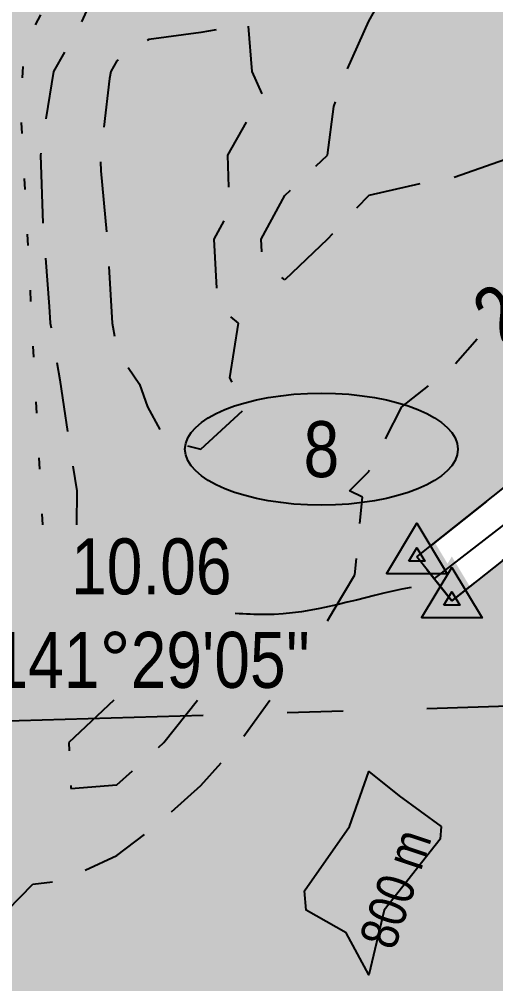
# Model space of a CAD drawing. Extents: x 637633 to 644092, y 5921573 to 5931294.
# Drawn here: x 641241.2 to 641326.3, y 5925660.3 to 5925832.5 of the extents above; entities that cross this region are included whole.
import ezdxf
from ezdxf.enums import TextEntityAlignment as Align

# ---------------------------------------------------------------- set-up
doc = ezdxf.new("R2010")
doc.units = 0
doc.header["$LTSCALE"] = 5
for name, pattern in [('DASHED2', [3.75, 2.5, -1.25]), ('foc-ACCESSROAD', [3.75, 2.5, -1.25]), ('foc-QUARTERLINE', [33, 25, -3, 2, -3]), ('foc-WHEELTRACKS', [2, 0.4, -1.6])]:
    doc.linetypes.add(name, pattern=pattern)
for name, color, linetype in [('C-AR', 13, 'foc-ACCESSROAD'), ('Contour_Line_Intermediate', 254, 'Continuous'), ('Contour_Line_Major', 254, 'Continuous'), ('FEATURE_LABEL', 7, 'Continuous'), ('L-BD1', 253, 'Continuous'), ('L-MON', 1, 'Continuous'), ('L-QSEC', 8, 'foc-QUARTERLINE'), ('P-ELEVATION', 7, 'Continuous'), ('P-PROPOSED', 10, 'Continuous'), ('P-PROPOSED-H', 21, 'Continuous'), ('T-SLOPE', 48, 'Continuous'), ('T-WATER-P3', 160, 'foc-WHEELTRACKS')]:
    doc.layers.add(name, color=color, linetype=linetype)
doc.styles.add('80', font='ARIALN.TTF', dxfattribs={"height": 10})
doc.styles.add('80CG', font='ARIALN.TTF', dxfattribs={"height": 10})
doc.styles.add('80L', font='ARIALN.TTF', dxfattribs={"height": 10})
doc.styles.get("Standard").update_dxf_attribs({"font": 'ARIALN.TTF'})
doc.dimstyles.new('Compass 5 000', dxfattribs={"dimscale": 5, "dimtxt": 9, "dimasz": 2, "dimexe": 0.2, "dimexo": 0.0625, "dimgap": 0.5, "dimtad": 0, "dimtih": 1, "dimtoh": 1, "dimzin": 0, "dimdsep": 46, "dimtxsty": '80CG', "dimcen": 0.1, "dimse1": 1, "dimse2": 1, "dimclrd": 256, "dimclrt": 256, "dimaunit": 1, "dimadec": 4, "dimazin": 0, "dimtfac": 0.06, "dimtofl": 0, "dimtmove": 0, "dimatfit": 1, "dimfxl": 0.2, "dimtolj": 1, "dimtzin": 0, "dimlwd": -1, "dimarcsym": 0})

# ---------------------------------------------------------------- blocks, each defined once
blk = doc.blocks.new('TRIA')
blk.add_hatch(color=255).paths.add_polyline_path([(-0.041, 1.521), (-1.475, -0.867), (1.392, -0.867)])
blk = doc.blocks.new('Hybrid_Point')
h = blk.add_hatch(color=4)
h.dxf.hatch_style = 1
h.paths.add_polyline_path([(-0.285, -0.15), (0, 0.325), (0.285, -0.15)])
at = {"color": 4}
for points in [[(-1.08, -0.6), (0, 1.2), (1.08, -0.6)], [(-0.285, -0.15), (0, 0.325), (0.285, -0.15)]]:
    blk.add_lwpolyline(points, close=True, dxfattribs=at)
blk.add_blockref('TRIA', (0.041, 0.067))
blk = doc.blocks.new('we')
at = {"layer": 'P-ELEVATION'}
h = blk.add_hatch(color=111, dxfattribs=at)
h.dxf.hatch_style = 1
edge = h.paths.add_edge_path()
edge.add_ellipse((0, 0), major_axis=(-24.38, 0), ratio=0.410256, start_angle=0, end_angle=360)
at = {"layer": 'P-ELEVATION', "color": 7, "flags": 128}
blk.add_lwpolyline([(0, 0, 12.5, 0, 0), (-12.42, -6.43, 0, 0, 0)], format="xyseb", dxfattribs=at)
at = {"layer": 'P-ELEVATION', "color": 7}
blk.add_ellipse((0, 0), major_axis=(-24.38, 0), ratio=0.410256, dxfattribs=at)
at = {"layer": 'P-ELEVATION', "style": '80'}
blk.add_attdef('ELEVATION', text='', height=10, dxfattribs=at).set_placement((0, 0), align=Align.MIDDLE_CENTER)

msp = doc.modelspace()

# ---------------------------------------------------------------- hatches: boundary and pattern name
at = {"layer": 'P-PROPOSED-H'}
h = msp.add_hatch(color=256, dxfattribs=at)
h.dxf.hatch_style = 1
h.paths.add_polyline_path([(641528.351, 5926520.306), (641930.638, 5926532.197), (641906.784, 5927335.835), (641424.044, 5927321.72), (641412.367, 5927723.623), (641091.356, 5927714.281), (641102.925, 5927312.331), (640700.997, 5927300.58), (640712.387, 5926898.548), (640310.281, 5926886.7), (640321.49, 5926484.634), (640343.91, 5925680.441), (640365.876, 5924877.148), (641978.387, 5924924.915), (641966.448, 5925326.738), (641563.531, 5925314.752), (641551.805, 5925716.53), (641547.704, 5925857.074), (641417.101, 5925807.14), (641318.468, 5925728.64), (641312.206, 5925736.51), (641412.056, 5925815.978), (641547.393, 5925867.722)])
h.paths.add_polyline_path([(640923.819, 5926542.314), (640920.19, 5926606.961), (640988.628, 5926831.455), (641000.161, 5926856.123), (641001.342, 5926884.686), (641062.461, 5927122.811), (641083.247, 5927266.236), (641125.161, 5927285.375), (641133.099, 5927308.79), (641131.908, 5927327.047), (641103.73, 5927378.641), (641122.78, 5927423.488), (641236.683, 5927448.491), (641240.52, 5927454.383), (641343.598, 5927472.946), (641346.538, 5927421.04), (641380.934, 5927418.394), (641367.044, 5927390.282), (641365.721, 5927380.03), (641380.934, 5927367.462), (641370.02, 5927328.436), (641382.257, 5927227.232), (641380.934, 5927190.191), (641390.539, 5927151.679), (641389.202, 5927036.732), (641404.448, 5926966.033), (641409.21, 5926902.468), (641405.108, 5926824.128), (641409.046, 5926801.252), (641416.192, 5926801.639), (641426.386, 5926487.35), (641385.723, 5926440.202), (641349.442, 5926376.671), (641288.594, 5926388.965), (641235.678, 5926420.715)], flags=16)

# ---------------------------------------------------------------- linework, layer by layer
at = {"layer": 'C-AR', "flags": 128}
msp.add_lwpolyline([(641657.963, 5925909.997), (641412.056, 5925815.978), (641312.206, 5925736.51), (641318.468, 5925728.64), (641417.101, 5925807.14), (641663.531, 5925901.359)], close=True, dxfattribs=at)
at = {"layer": 'Contour_Line_Intermediate', "linetype": 'DASHED2', "flags": 128}
for points, elevation in [([(641334.554, 5925798.039), (641336.09, 5925808.259), (641336.122, 5925810.721), (641333.656, 5925810.018), (641330.279, 5925808.259), (641318.647, 5925804.203), (641313.757, 5925803.376), (641303.638, 5925801.087), (641296.25, 5925793.272), (641288.63, 5925786.027), (641284.632, 5925789.28), (641284.425, 5925793.272), (641288.63, 5925801.093), (641296.245, 5925808.259), (641297.364, 5925816.98), (641299.638, 5925823.244), (641303.638, 5925832.215), (641307.133, 5925838.231), (641307.502, 5925842.089), (641308.731, 5925853.217), (641310.903, 5925860.472), (641303.638, 5925857.923), (641288.766, 5925853.353), (641288.63, 5925853.283), (641288.312, 5925853.217), (641273.621, 5925849.221), (641265.667, 5925845.275), (641258.612, 5925841.111), (641255.112, 5925838.231), (641252.252, 5925831.88), (641247.317, 5925823.244), (641245.185, 5925809.837), (641244.998, 5925808.259), (641245.434, 5925795.1), (641245.598, 5925793.272), (641246.569, 5925781.247), (641246.747, 5925778.286), (641248.442, 5925768.131), (641249.191, 5925763.299), (641250.409, 5925755.108), (641251.5, 5925748.313), (641251.452, 5925742.215)], 800.779), ([(641296.251, 5925725.101), (641297.435, 5925727.133), (641301.14, 5925733.326), (641302.534, 5925747.21), (641300.21, 5925748.313), (641303.638, 5925751.758), (641309.545, 5925763.299), (641318.647, 5925770.481), (641322.984, 5925775.459)], 800.779), ([(641355.682, 5925342.086), (641354.246, 5925343.682), (641353.837, 5925348.845), (641348.665, 5925355.066), (641338.908, 5925343.682), (641333.656, 5925333.881), (641329.654, 5925339.686), (641318.647, 5925339.464), (641307.238, 5925328.695), (641311.42, 5925321.479), (641308.944, 5925313.709), (641303.638, 5925304.193), (641296.322, 5925306.404), (641288.63, 5925308.284), (641284.809, 5925309.893), (641280.883, 5925313.709), (641278.001, 5925318.082), (641273.621, 5925321.008), (641267.359, 5925322.443), (641258.612, 5925327.823), (641257.377, 5925327.462), (641257.046, 5925328.695), (641258.612, 5925330.405), (641267.003, 5925343.682), (641273.621, 5925348.566), (641279.677, 5925349.728), (641288.63, 5925353.725), (641295.464, 5925350.505), (641298.939, 5925343.682), (641300.049, 5925340.098), (641303.638, 5925334.798), (641311.739, 5925343.682), (641308.24, 5925348.276), (641311.699, 5925358.668), (641318.647, 5925365.912), (641323.501, 5925363.514), (641327.624, 5925358.668), (641324.041, 5925349.067), (641333.656, 5925348.813), (641345.147, 5925358.668), (641348.665, 5925360.074), (641363.396, 5925373.654), (641363.673, 5925373.789), (641374, 5925388.64), (641377.31, 5925402.258), (641377.246, 5925403.627), (641370.672, 5925410.615), (641363.673, 5925411.996), (641354.301, 5925409.256), (641348.665, 5925407.433), (641342.893, 5925403.627), (641333.656, 5925390.486), (641324.028, 5925394.013), (641318.647, 5925393.1), (641309.617, 5925394.61), (641303.638, 5925394.451), (641294.033, 5925394.036), (641288.63, 5925393.315), (641280.094, 5925395.104), (641273.621, 5925395.964), (641264.644, 5925394.663), (641258.612, 5925393.691), (641247.307, 5925388.64), (641243.604, 5925386.269), (641241.689, 5925386.729), (641237.698, 5925388.64), (641230.848, 5925390.89), (641228.595, 5925392.26), (641215.279, 5925390.33), (641213.586, 5925390.514), (641202.549, 5925392.607), (641198.577, 5925393.781), (641192.863, 5925397.921), (641188.968, 5925403.627), (641188.456, 5925408.507), (641187.408, 5925418.613), (641187.292, 5925422.33), (641186.171, 5925433.6), (641186.198, 5925436.225), (641186.184, 5925448.586), (641185.603, 5925450.617), (641183.569, 5925458.833), (641169.079, 5925449.104), (641177.216, 5925463.573), (641171.27, 5925466.279), (641174.449, 5925478.559), (641173.341, 5925483.332), (641174.992, 5925493.545), (641174.986, 5925499.962), (641178.346, 5925508.531), (641181.957, 5925521.909), (641182.62, 5925523.518), (641183.569, 5925528.009), (641189.467, 5925538.504), (641187.808, 5925542.738), (641189.21, 5925553.491), (641190.208, 5925560.119), (641192.74, 5925568.477), (641195.68, 5925580.57), (641195.584, 5925583.464), (641198.577, 5925591.324), (641200.478, 5925598.449), (641200.199, 5925600.069), (641199.153, 5925613.436), (641199.169, 5925614.026), (641199.729, 5925628.422), (641200.352, 5925630.194), (641207.554, 5925643.409), (641213.586, 5925647.195), (641225.929, 5925658.395), (641228.595, 5925662.925), (641239.118, 5925673.382), (641243.604, 5925678.056), (641248.881, 5925678.65), (641258.612, 5925683.152), (641265.457, 5925688.368), (641273.621, 5925695.655), (641280.537, 5925703.354), (641285.982, 5925710.945)], 800.779), ([(641258.082, 5925710.945), (641250.072, 5925703.354), (641250.406, 5925695.16), (641258.612, 5925695.775), (641267.041, 5925703.354), (641273.046, 5925710.945)], 801.779)]:
    msp.add_lwpolyline(points, dxfattribs=dict(at, elevation=elevation))
at = {"layer": 'Contour_Line_Intermediate', "linetype": 'DASHED2', "elevation": 801.779, "flags": 128}
msp.add_lwpolyline([(641284.609, 5925819.229), (641282.799, 5925823.244), (641282.104, 5925831.716), (641273.621, 5925830.199), (641264.339, 5925828.964), (641258.612, 5925825.132), (641257.534, 5925823.244), (641257.33, 5925821.965), (641255.703, 5925808.259), (641255.796, 5925805.446), (641256.888, 5925793.272), (641257.017, 5925791.679), (641257.825, 5925778.286), (641257.938, 5925777.612), (641258.612, 5925773.261), (641262.69, 5925767.371), (641264.087, 5925763.299), (641267.518, 5925757.206), (641273.621, 5925755.78), (641281.867, 5925763.299), (641278.8, 5925768.471), (641280.343, 5925778.286), (641276.639, 5925781.299), (641276.021, 5925793.272), (641278.802, 5925798.445), (641278.451, 5925808.259)], close=True, dxfattribs=at)
at = {"layer": 'Contour_Line_Major', "elevation": 799.779, "flags": 128}
msp.add_lwpolyline([(641316.578, 5925688.368), (641316.364, 5925686.088), (641306.371, 5925673.382), (641303.638, 5925661.866), (641299.586, 5925669.335), (641292.456, 5925673.382), (641292.137, 5925676.883), (641300.188, 5925688.368), (641303.638, 5925698.198), (641309.087, 5925693.808)], close=True, dxfattribs=at)
at = {"layer": 'L-QSEC'}
msp.add_line((641149.101, 5925704.531), (641954.51, 5925728.562), dxfattribs=at)
at = {"layer": 'P-PROPOSED', "flags": 128}
msp.add_lwpolyline([(641528.351, 5926520.306), (641930.638, 5926532.197), (641906.784, 5927335.835), (641424.044, 5927321.72), (641412.367, 5927723.623), (641091.356, 5927714.281), (641102.925, 5927312.331), (640700.997, 5927300.58), (640712.387, 5926898.548), (640310.281, 5926886.7), (640321.49, 5926484.634), (640343.91, 5925680.441), (640365.876, 5924877.148), (641978.387, 5924924.915), (641966.448, 5925326.738), (641563.531, 5925314.752), (641551.805, 5925716.53), (641547.704, 5925857.074), (641417.101, 5925807.14), (641318.468, 5925728.64), (641312.206, 5925736.51), (641412.056, 5925815.978), (641547.393, 5925867.722)], close=True, dxfattribs=at)
at = {"layer": 'T-SLOPE', "flags": 128}
msp.add_lwpolyline([(641315.337, 5925732.575), (641415.455, 5925810.059), (641523.116, 5925856.374), (641658.902, 5925901.822), (641926.336, 5926007.222)], dxfattribs=at)
at = {"layer": 'T-WATER-P3', "flags": 128}
msp.add_lwpolyline([(641245.388, 5925742.215), (641241.532, 5925815.965), (641242.071, 5925827.965), (641249.708, 5925841.578), (641279.841, 5925853.142), (641304.483, 5925869.103), (641314.394, 5925884.026), (641326.586, 5925910.738), (641422.46, 5925950.676), (641442.156, 5925960.342), (641455.687, 5925974.61), (641457.419, 5925996.247), (641450.849, 5926068.894), (641447.968, 5926140.824), (641451.288, 5926160.628), (641479.171, 5926177.151)], dxfattribs=at)

# ---------------------------------------------------------------- block references
at = {"layer": 'L-MON', "xscale": 0.999724, "yscale": 0.999724, "zscale": 0.999724}
msp.add_blockref('we', (641295.174, 5925755.755), dxfattribs=at).add_auto_attribs({'ELEVATION': '8'})
at = {"layer": 'L-MON', "xscale": 4.998619999999975, "yscale": 4.998619999999975, "zscale": 4.998619999999975}
for p in [(641312.206, 5925736.51), (641318.468, 5925728.64)]:
    msp.add_blockref('Hybrid_Point', p, dxfattribs=at)

# ---------------------------------------------------------------- texts
at = {"layer": 'FEATURE_LABEL', "color": 7, "insert": (641301.82, 5925668.173), "char_height": 6.7129, "width": 21.52186, "attachment_point": 1, "rotation": 71.55714, "bg_fill": 1, "box_fill_scale": 1.15, "bg_fill_color": 21, "bg_fill_transparency": 0}
msp.add_mtext('800 m', dxfattribs=at)
at = {"layer": 'L-BD1', "style": '80L'}
msp.add_text("231°29'05''", height=9.99724, rotation=38.5154, dxfattribs=at).set_placement((641346.567, 5925795.8), align=Align.MIDDLE)
for s, height, p in [('10.06', 9.9972, (641250.458, 5925729.817)), ("141°29'05''", 9.99724, (641236.42, 5925713.114))]:
    msp.add_text(s, height=height, dxfattribs=at).set_placement(p)

# ---------------------------------------------------------------- leaders
at = {"layer": 'L-BD1', "path_type": 1}
msp.add_leader([(641311.198, 5925731.054), (641285.053, 5925726.192), (641279.795, 5925726.384)], dimstyle='Compass 5 000', override={"dimgap": 0.5, "dimtad": 0}, dxfattribs=at)

doc.saveas('drawing.dxf')
